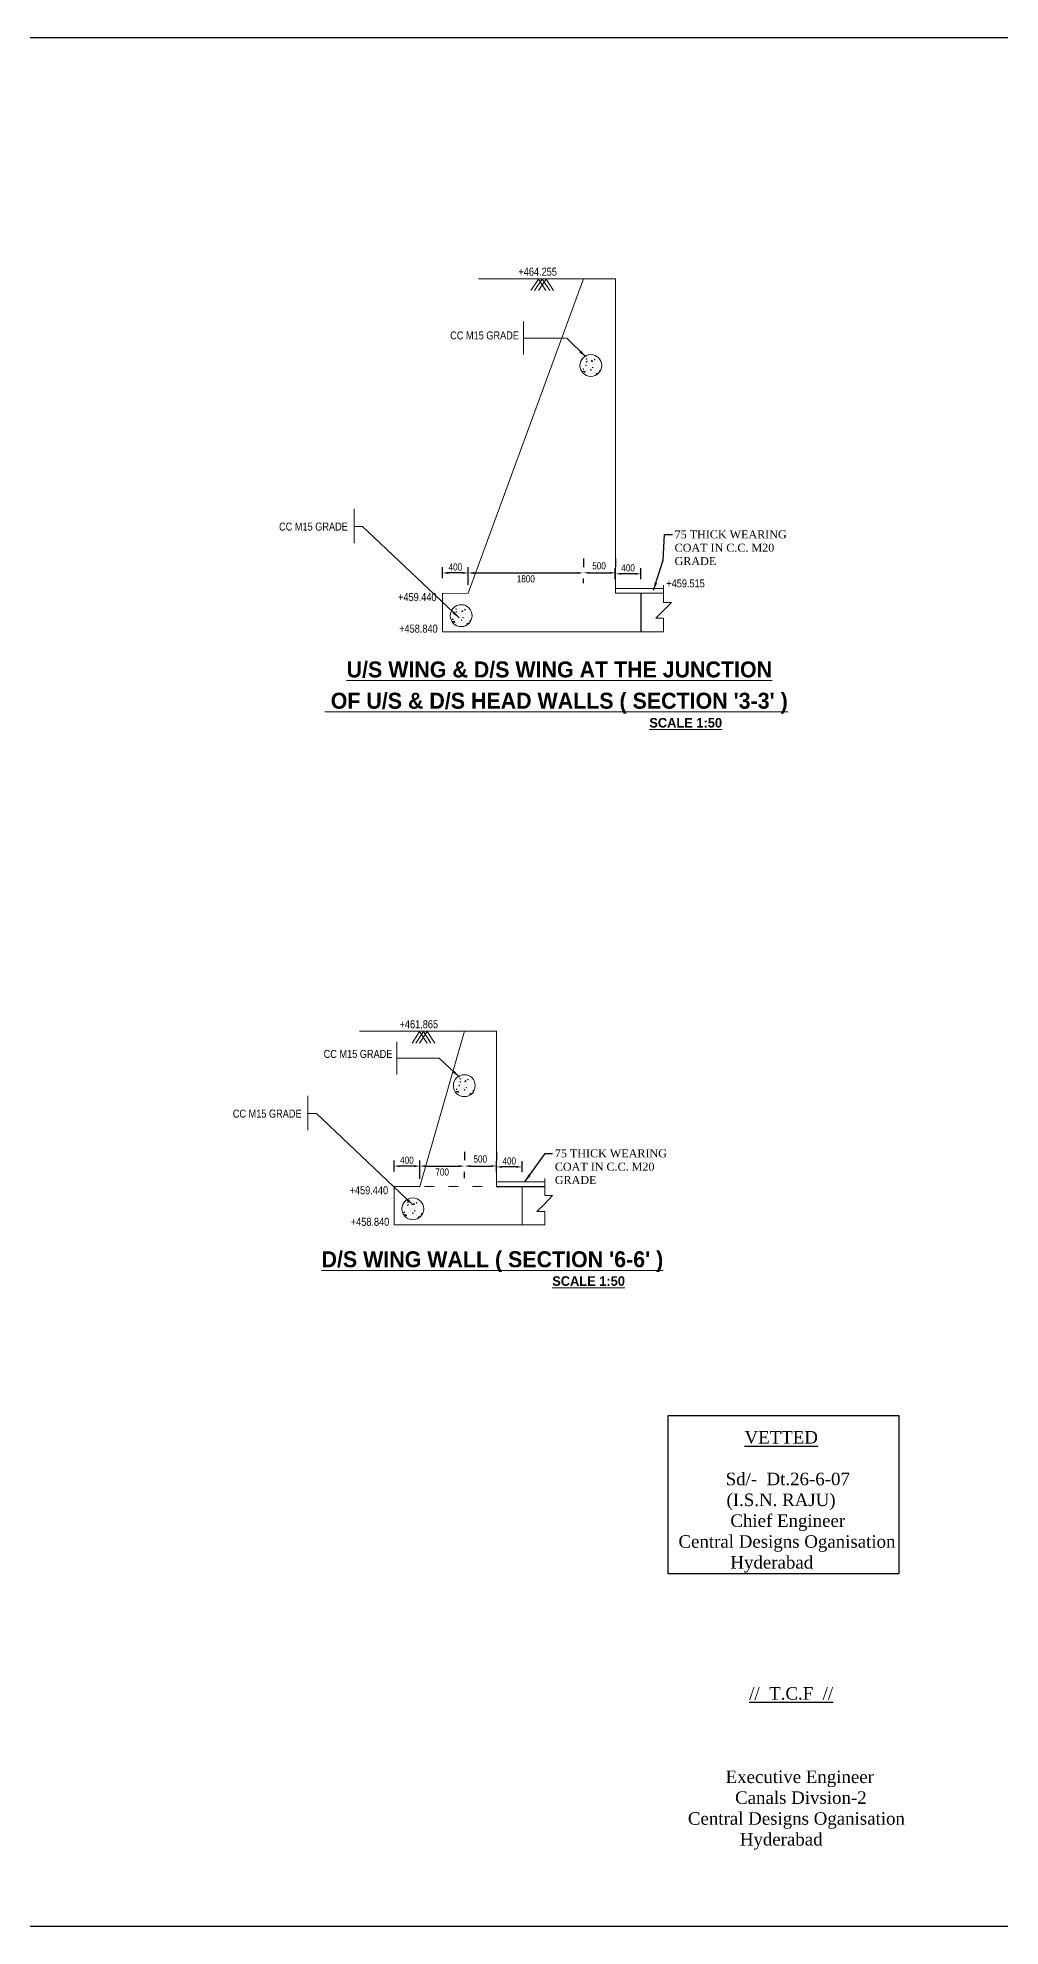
# Model space of a CAD drawing. Header units: millimetres. Extents: x 80 to 7279, y -662 to 1358.
# Drawn here: x 5970 to 6271, y 59 to 649 of the extents above; entities that cross this region are included whole.
import ezdxf

# ---------------------------------------------------------------- set-up
doc = ezdxf.new("R2010")
doc.units = ezdxf.units.MM
doc.linetypes.add('ACAD_ISO03W100', pattern=[30, 12, -18])
doc.layers.add('TEXT_GENERAL', color=4, linetype='Continuous')
doc.styles.add('ARIAL NARROW', font='ARIALN.TTF')
doc.styles.add('CITYBLUEPR', font='cityb___.ttf')
doc.styles.get("Standard").update_dxf_attribs({"font": 'times.ttf', "height": 2.5})
doc.styles.add('TNR_2.5', font='times.ttf', dxfattribs={"height": 2.5})
doc.dimstyles.new('ISO-25', dxfattribs={"dimtxt": 2.5, "dimasz": 2.5, "dimexe": 1.25, "dimexo": 0.625, "dimtad": 1, "dimlfac": 25, "dimtxsty": 'Standard', "dimcen": 2.5, "dimadec": 0, "dimazin": 0, "dimtfac": 1, "dimtmove": 0, "dimatfit": 3, "dimfxl": 1, "dimarcsym": 0})
doc.dimstyles.new('STANDARD$0', dxfattribs={"dimscale": 88.888889, "dimtxt": 0.02, "dimasz": 0.02, "dimexe": 0.1, "dimexo": 0.1, "dimgap": 0.09, "dimtad": 2, "dimtih": 1, "dimtoh": 1, "dimdec": 0, "dimzin": 1, "dimdsep": 46, "dimtxsty": 'Standard', "dimcen": 0.09, "dimadec": 0, "dimazin": 0, "dimtfac": 1, "dimtdec": 4, "dimtofl": 0, "dimtmove": 0, "dimatfit": 3, "dimfxl": 1, "dimtolj": 1, "dimtzin": 1, "dimarcsym": 0})
doc.dimstyles.new('STYLE_ESH', dxfattribs={"dimtxt": 2.5, "dimasz": 2.5, "dimexe": 1, "dimexo": 0.625, "dimtad": 0, "dimtih": 1, "dimtoh": 1, "dimdec": 0, "dimlfac": 100, "dimzin": 9, "dimdsep": 46, "dimtxsty": 'TNR_2.5', "dimcen": 2.5, "dimadec": 0, "dimazin": 2, "dimtfac": 1, "dimtdec": 0, "dimtofl": 0, "dimtmove": 2, "dimatfit": 3, "dimfxl": 1, "dimarcsym": 0})

# ---------------------------------------------------------------- blocks, each defined once
blk = doc.blocks.new('*D113')
at = {"layer": 'Defpoints', "color": 0, "transparency": 16777216}
for p in [(6104.83, 482.72), (6140.83, 483.27), (6140.83, 482.04)]:
    blk.add_point(p, dxfattribs=at)
at = {"layer": 'TEXT_GENERAL', "color": 0, "lineweight": -2, "transparency": 16777216}
for p, q in [((6104.83, 478.28), (6104.83, 480.26)), ((6106.6, 482.04), (6139.05, 482.04)), ((6140.83, 478.82), (6140.83, 480.26))]:
    blk.add_line(p, q, dxfattribs=at)
at = {"layer": 'TEXT_GENERAL', "color": 0, "transparency": 16777216}
for points in [[(6106.6, 482.34), (6106.6, 481.74), (6104.83, 482.04)], [(6139.05, 482.34), (6139.05, 481.74), (6140.83, 482.04)]]:
    blk.add_solid(points, dxfattribs=at)
at = {"layer": 'TEXT_GENERAL', "color": 0, "lineweight": 9, "transparency": 16777216, "insert": (6122.83, 480.19), "char_height": 2.222, "attachment_point": 5, "style": 'ARIAL NARROW'}
blk.add_mtext('\\A1;1800', dxfattribs=at)
blk = doc.blocks.new('*D110')
at = {"layer": 'Defpoints', "color": 0, "transparency": 16777216}
for p in [(6096.78, 482.04), (6096.78, 475.93), (6104.83, 475.93)]:
    blk.add_point(p, dxfattribs=at)
at = {"layer": 'TEXT_GENERAL', "color": 0, "lineweight": -2, "transparency": 16777216}
for p, q in [((6096.78, 480.38), (6096.78, 483.82)), ((6104.83, 480.38), (6104.83, 483.82)), ((6103.05, 482.04), (6098.56, 482.04))]:
    blk.add_line(p, q, dxfattribs=at)
at = {"layer": 'TEXT_GENERAL', "color": 0, "transparency": 16777216}
for points in [[(6098.56, 482.34), (6098.56, 481.74), (6096.78, 482.04)], [(6103.05, 482.34), (6103.05, 481.74), (6104.83, 482.04)]]:
    blk.add_solid(points, dxfattribs=at)
at = {"layer": 'TEXT_GENERAL', "color": 0, "lineweight": 9, "transparency": 16777216, "insert": (6100.8, 483.88), "char_height": 2.222, "attachment_point": 5, "style": 'ARIAL NARROW'}
blk.add_mtext('\\A1;400', dxfattribs=at)
blk = doc.blocks.new('*D111')
at = {"layer": 'Defpoints', "color": 0, "transparency": 16777216}
for p in [(6150.78, 481.78), (6150.78, 475.68), (6158.83, 475.68)]:
    blk.add_point(p, dxfattribs=at)
at = {"layer": 'TEXT_GENERAL', "color": 0, "lineweight": -2, "transparency": 16777216}
for p, q in [((6150.78, 480.12), (6150.78, 483.56)), ((6157.05, 481.78), (6152.56, 481.78)), ((6158.83, 480.12), (6158.83, 483.56))]:
    blk.add_line(p, q, dxfattribs=at)
at = {"layer": 'TEXT_GENERAL', "color": 0, "transparency": 16777216}
for points in [[(6152.56, 482.08), (6152.56, 481.49), (6150.78, 481.78)], [(6157.05, 482.08), (6157.05, 481.49), (6158.83, 481.78)]]:
    blk.add_solid(points, dxfattribs=at)
at = {"layer": 'TEXT_GENERAL', "color": 0, "lineweight": 9, "transparency": 16777216, "insert": (6154.8, 483.63), "char_height": 2.222, "attachment_point": 5, "style": 'ARIAL NARROW'}
blk.add_mtext('\\A1;400', dxfattribs=at)
blk = doc.blocks.new('*D112')
at = {"layer": 'Defpoints', "color": 0, "transparency": 16777216}
for p in [(6140.83, 482.07), (6150.83, 482.07), (6150.83, 482.07)]:
    blk.add_point(p, dxfattribs=at)
at = {"layer": 'TEXT_GENERAL', "color": 0, "lineweight": -2, "transparency": 16777216}
for p, q in [((6140.83, 486.51), (6140.83, 483.85)), ((6150.83, 486.51), (6150.83, 483.85)), ((6142.6, 482.07), (6149.05, 482.07))]:
    blk.add_line(p, q, dxfattribs=at)
at = {"layer": 'TEXT_GENERAL', "color": 0, "transparency": 16777216}
for points in [[(6142.6, 482.36), (6142.6, 481.77), (6140.83, 482.07)], [(6149.05, 482.36), (6149.05, 481.77), (6150.83, 482.07)]]:
    blk.add_solid(points, dxfattribs=at)
at = {"layer": 'TEXT_GENERAL', "color": 0, "lineweight": 9, "transparency": 16777216, "insert": (6145.73, 484.25), "char_height": 2.222, "attachment_point": 5, "style": 'ARIAL NARROW'}
blk.add_mtext('\\A1;500', dxfattribs=at)
blk = doc.blocks.new('*D114')
at = {"layer": 'Defpoints', "color": 0, "transparency": 16777216}
for p in [(6089.68, 297.16), (6103.68, 297.37), (6103.68, 296.72)]:
    blk.add_point(p, dxfattribs=at)
at = {"layer": 'TEXT_GENERAL', "color": 0, "lineweight": -2, "transparency": 16777216}
for p, q in [((6091.46, 296.72), (6101.91, 296.72)), ((6089.68, 292.72), (6089.68, 294.94)), ((6103.68, 292.93), (6103.68, 294.94))]:
    blk.add_line(p, q, dxfattribs=at)
at = {"layer": 'TEXT_GENERAL', "color": 0, "transparency": 16777216}
for points in [[(6091.46, 297.02), (6091.46, 296.42), (6089.68, 296.72)], [(6101.91, 297.02), (6101.91, 296.42), (6103.68, 296.72)]]:
    blk.add_solid(points, dxfattribs=at)
at = {"layer": 'TEXT_GENERAL', "color": 0, "lineweight": 9, "transparency": 16777216, "insert": (6096.68, 294.87), "char_height": 2.222, "attachment_point": 5, "style": 'ARIAL NARROW'}
blk.add_mtext('\\A1;700', dxfattribs=at)
blk = doc.blocks.new('*D115')
at = {"layer": 'Defpoints', "color": 0, "transparency": 16777216}
for p in [(6081.63, 296.72), (6081.63, 290.61), (6089.68, 290.61)]:
    blk.add_point(p, dxfattribs=at)
at = {"layer": 'TEXT_GENERAL', "color": 0, "lineweight": -2, "transparency": 16777216}
for p, q in [((6081.63, 295.06), (6081.63, 298.5)), ((6087.91, 296.72), (6083.41, 296.72)), ((6089.68, 295.06), (6089.68, 298.5))]:
    blk.add_line(p, q, dxfattribs=at)
at = {"layer": 'TEXT_GENERAL', "color": 0, "transparency": 16777216}
for points in [[(6083.41, 297.02), (6083.41, 296.42), (6081.63, 296.72)], [(6087.91, 297.02), (6087.91, 296.42), (6089.68, 296.72)]]:
    blk.add_solid(points, dxfattribs=at)
at = {"layer": 'TEXT_GENERAL', "color": 0, "lineweight": 9, "transparency": 16777216, "insert": (6085.66, 298.56), "char_height": 2.222, "attachment_point": 5, "style": 'ARIAL NARROW'}
blk.add_mtext('\\A1;400', dxfattribs=at)
blk = doc.blocks.new('*D116')
at = {"layer": 'Defpoints', "color": 0, "transparency": 16777216}
for p in [(6113.63, 296.46), (6113.63, 290.36), (6121.68, 290.36)]:
    blk.add_point(p, dxfattribs=at)
at = {"layer": 'TEXT_GENERAL', "color": 0, "lineweight": -2, "transparency": 16777216}
for p, q in [((6113.63, 294.8), (6113.63, 298.24)), ((6119.91, 296.46), (6115.41, 296.46)), ((6121.68, 294.8), (6121.68, 298.24))]:
    blk.add_line(p, q, dxfattribs=at)
at = {"layer": 'TEXT_GENERAL', "color": 0, "transparency": 16777216}
for points in [[(6115.41, 296.76), (6115.41, 296.17), (6113.63, 296.46)], [(6119.91, 296.76), (6119.91, 296.17), (6121.68, 296.46)]]:
    blk.add_solid(points, dxfattribs=at)
at = {"layer": 'TEXT_GENERAL', "color": 0, "lineweight": 9, "transparency": 16777216, "insert": (6117.66, 298.31), "char_height": 2.222, "attachment_point": 5, "style": 'ARIAL NARROW'}
blk.add_mtext('\\A1;400', dxfattribs=at)
blk = doc.blocks.new('*D117')
at = {"layer": 'Defpoints', "color": 0, "transparency": 16777216}
for p in [(6103.68, 296.75), (6113.68, 296.75), (6113.68, 296.75)]:
    blk.add_point(p, dxfattribs=at)
at = {"layer": 'TEXT_GENERAL', "color": 0, "lineweight": -2, "transparency": 16777216}
for p, q in [((6103.68, 301.19), (6103.68, 298.53)), ((6113.68, 301.19), (6113.68, 298.53)), ((6105.46, 296.75), (6111.91, 296.75))]:
    blk.add_line(p, q, dxfattribs=at)
at = {"layer": 'TEXT_GENERAL', "color": 0, "transparency": 16777216}
for points in [[(6105.46, 297.04), (6105.46, 296.45), (6103.68, 296.75)], [(6111.91, 297.04), (6111.91, 296.45), (6113.68, 296.75)]]:
    blk.add_solid(points, dxfattribs=at)
at = {"layer": 'TEXT_GENERAL', "color": 0, "lineweight": 9, "transparency": 16777216, "insert": (6108.59, 298.93), "char_height": 2.222, "attachment_point": 5, "style": 'ARIAL NARROW'}
blk.add_mtext('\\A1;500', dxfattribs=at)

msp = doc.modelspace()

# ---------------------------------------------------------------- linework, layer by layer
for p, q in [((6436.087, 649.243), (5546.087, 649.243)), ((6158.827, 475.677), (6158.827, 463.678)), ((6113.683, 290.357), (6128.739, 290.357)), ((5546.087, 59.243), (6436.087, 59.243))]:
    msp.add_line(p, q)
msp.add_lwpolyline([(6167.305, 218.757), (6239.396, 218.757), (6239.396, 169.341), (6167.305, 169.341)], close=True)
at = {"layer": 'TEXT_GENERAL', "color": 0, "lineweight": 9}
for p, q in [((6104.827, 475.677), (6140.829, 573.97)), ((6150.832, 573.97), (6107.992, 573.97)), ((6150.832, 573.97), (6107.992, 573.97)), ((6126.752, 573.853), (6124.399, 570.249)), ((6126.752, 573.844), (6124.399, 570.239)), ((6127.946, 573.853), (6125.593, 570.249)), ((6127.946, 573.844), (6125.593, 570.239)), ((6126.752, 573.853), (6129.105, 570.249)), ((6126.752, 573.844), (6129.105, 570.239)), ((6129.14, 573.844), (6126.788, 570.239)), ((6127.946, 573.853), (6130.299, 570.249)), ((6127.946, 573.844), (6130.299, 570.239)), ((6136.874, 573.97), (6128.874, 573.952)), ((6129.14, 573.853), (6131.493, 570.249)), ((6129.14, 573.844), (6131.493, 570.239)), ((6150.829, 573.97), (6150.827, 475.677)), ((6122.091, 560.561), (6122.091, 550.313)), ((6122.091, 555.437), (6135.281, 555.437)), ((6141.705, 548.875), (6141.933, 548.855)), ((6141.707, 548.875), (6141.832, 549.024)), ((6141.935, 548.849), (6141.903, 549.024)), ((6142.03, 548.983), (6142.03, 548.983)), ((6142.498, 549.011), (6142.498, 549.011)), ((6144.177, 548.636), (6144.361, 548.855)), ((6144.405, 548.61), (6144.361, 548.849)), ((6140.608, 545.655), (6140.835, 545.635)), ((6140.609, 545.655), (6140.793, 545.874)), ((6140.641, 545.02), (6140.831, 544.892)), ((6140.642, 545.021), (6140.908, 545.123)), ((6140.717, 544.613), (6140.717, 544.613)), ((6140.728, 544.221), (6140.728, 544.221)), ((6140.763, 545.881), (6140.763, 545.881)), ((6140.777, 545.598), (6140.777, 545.598)), ((6140.837, 545.629), (6140.793, 545.868)), ((6140.831, 544.892), (6140.908, 545.123)), ((6141.048, 544.804), (6141.345, 545.113)), ((6141.049, 544.801), (6141.388, 544.749)), ((6141.387, 544.75), (6141.345, 545.112)), ((6141.434, 546.813), (6141.661, 546.793)), ((6141.435, 546.814), (6141.619, 547.032)), ((6141.466, 547.825), (6141.466, 547.825)), ((6141.589, 547.04), (6141.589, 547.04)), ((6141.603, 546.756), (6141.603, 546.756)), ((6141.663, 546.788), (6141.619, 547.026)), ((6141.729, 548.067), (6141.996, 548.17)), ((6141.729, 548.067), (6141.918, 547.939)), ((6141.73, 545.723), (6141.73, 545.723)), ((6141.854, 544.323), (6141.854, 544.323)), ((6141.919, 547.939), (6141.996, 548.169)), ((6141.994, 547.297), (6141.994, 547.297)), ((6142.053, 547.322), (6142.053, 547.322)), ((6142.096, 545.699), (6142.096, 545.699)), ((6142.171, 544.411), (6142.171, 544.411)), ((6142.274, 547.707), (6142.274, 547.707)), ((6142.334, 546.27), (6142.334, 546.27)), ((6142.433, 544.899), (6142.433, 544.899)), ((6142.48, 546.167), (6142.48, 546.167)), ((6142.857, 546.81), (6142.857, 546.81)), ((6142.911, 545.913), (6142.911, 545.913)), ((6143.078, 545.416), (6143.306, 545.396)), ((6143.08, 545.416), (6143.264, 545.635)), ((6143.137, 546.842), (6143.137, 546.842)), ((6143.183, 548.11), (6143.183, 548.11)), ((6143.228, 547.833), (6143.228, 547.833)), ((6143.308, 545.39), (6143.264, 545.629)), ((6143.283, 548.176), (6143.579, 548.485)), ((6143.284, 548.173), (6143.622, 548.121)), ((6143.622, 548.122), (6143.58, 548.484)), ((6143.58, 546.249), (6143.77, 546.121)), ((6143.581, 546.249), (6143.667, 546.282)), ((6143.626, 544.237), (6143.626, 544.237)), ((6143.77, 546.121), (6143.824, 546.282)), ((6143.953, 547.678), (6143.953, 547.678)), ((6144.056, 546.081), (6144.056, 546.081)), ((6144.087, 547.236), (6144.087, 547.236)), ((6144.176, 548.635), (6144.404, 548.615)), ((6144.315, 544.727), (6144.315, 544.727)), ((6144.368, 546.184), (6144.368, 546.184)), ((6144.39, 545.167), (6144.39, 545.167)), ((6144.671, 548.023), (6144.671, 548.023)), ((6144.852, 544.173), (6145.149, 544.482)), ((6144.853, 544.171), (6145.192, 544.118)), ((6145.093, 547.11), (6145.093, 547.11)), ((6145.139, 548.379), (6145.139, 548.379)), ((6145.191, 544.12), (6145.149, 544.482)), ((6145.269, 544.853), (6145.269, 544.853)), ((6145.317, 546.23), (6145.317, 546.23)), ((6145.811, 545.177), (6146.039, 545.157)), ((6145.813, 545.177), (6145.997, 545.396)), ((6069.163, 502.061), (6069.163, 491.362)), ((6069.133, 496.529), (6071.827, 496.529)), ((6165.882, 478.211), (6165.882, 472.857)), ((6096.827, 475.677), (6096.827, 463.655)), ((6104.827, 475.677), (6096.827, 475.659)), ((6165.882, 477.177), (6150.827, 477.177)), ((6165.882, 475.677), (6150.827, 475.677)), ((6165.882, 472.857), (6168.333, 472.857)), ((6168.333, 472.857), (6165.888, 470.309)), ((6099.843, 467.501), (6100.071, 467.481)), ((6099.845, 467.501), (6100.029, 467.72)), ((6099.877, 466.866), (6100.144, 466.969)), ((6099.877, 466.866), (6100.066, 466.738)), ((6099.952, 466.459), (6099.952, 466.459)), ((6099.998, 467.727), (6099.998, 467.727)), ((6100.012, 467.444), (6100.012, 467.444)), ((6100.073, 467.475), (6100.029, 467.714)), ((6100.067, 466.738), (6100.144, 466.968)), ((6100.283, 466.65), (6100.58, 466.959)), ((6100.284, 466.647), (6100.623, 466.595)), ((6100.623, 466.596), (6100.58, 466.958)), ((6100.702, 469.671), (6100.702, 469.671)), ((6100.941, 470.72), (6101.168, 470.7)), ((6100.942, 470.721), (6101.067, 470.87)), ((6100.964, 469.912), (6101.154, 469.785)), ((6100.965, 469.913), (6101.231, 470.015)), ((6100.966, 467.569), (6100.966, 467.569)), ((6101.089, 466.169), (6101.089, 466.169)), ((6101.17, 470.695), (6101.138, 470.87)), ((6101.154, 469.785), (6101.231, 470.015)), ((6101.229, 469.143), (6101.229, 469.143)), ((6101.332, 467.545), (6101.332, 467.545)), ((6101.407, 466.256), (6101.407, 466.256)), ((6101.551, 469.168), (6101.551, 469.168)), ((6101.772, 469.553), (6101.772, 469.553)), ((6101.831, 468.116), (6101.831, 468.116)), ((6101.931, 466.744), (6101.931, 466.744)), ((6101.977, 468.013), (6101.977, 468.013)), ((6101.996, 470.857), (6101.996, 470.857)), ((6102.354, 468.656), (6102.354, 468.656)), ((6102.409, 467.759), (6102.409, 467.759)), ((6102.576, 467.262), (6102.804, 467.242)), ((6102.578, 467.262), (6102.761, 467.481)), ((6102.634, 468.688), (6102.634, 468.688)), ((6102.681, 469.956), (6102.681, 469.956)), ((6102.726, 469.678), (6102.726, 469.678)), ((6102.806, 467.236), (6102.762, 467.475)), ((6102.78, 470.022), (6103.077, 470.331)), ((6102.781, 470.019), (6103.12, 469.967)), ((6103.119, 469.968), (6103.077, 470.33)), ((6103.078, 468.095), (6103.164, 468.128)), ((6103.078, 468.095), (6103.267, 467.967)), ((6103.268, 467.967), (6103.322, 468.128)), ((6103.451, 469.524), (6103.451, 469.524)), ((6103.554, 467.927), (6103.554, 467.927)), ((6103.585, 469.082), (6103.585, 469.082)), ((6103.673, 470.481), (6103.901, 470.461)), ((6103.675, 470.481), (6103.859, 470.7)), ((6103.813, 466.573), (6103.813, 466.573)), ((6103.903, 470.456), (6103.859, 470.694)), ((6103.865, 468.03), (6103.865, 468.03)), ((6103.887, 467.013), (6103.887, 467.013)), ((6104.35, 466.019), (6104.646, 466.328)), ((6104.689, 465.966), (6104.647, 466.327)), ((6104.767, 466.699), (6104.767, 466.699)), ((6104.815, 468.076), (6104.815, 468.076)), ((6105.309, 467.022), (6105.536, 467.003)), ((6105.31, 467.023), (6105.494, 467.242)), ((6105.538, 466.997), (6105.494, 467.236)), ((6105.573, 468.682), (6105.573, 468.682)), ((6105.812, 467.256), (6105.812, 467.256)), ((6105.899, 467.944), (6105.899, 467.944)), ((6163.444, 467.887), (6165.888, 470.309)), ((6165.882, 467.887), (6163.444, 467.887)), ((6165.882, 463.678), (6165.882, 467.887)), ((6096.827, 463.655), (6165.882, 463.678)), ((6099.964, 466.067), (6099.964, 466.067)), ((6103.123, 466.083), (6103.123, 466.083)), ((6104.35, 466.016), (6104.689, 465.964)), ((6150.827, 463.678), (6111.922, 463.678)), ((6165.882, 463.678), (6150.827, 463.678)), ((6165.882, 463.678), (6150.827, 463.678)), ((6113.683, 338.857), (6070.844, 338.857)), ((6113.683, 338.857), (6070.844, 338.857)), ((6089.604, 338.74), (6087.251, 335.135)), ((6089.604, 338.73), (6087.251, 335.126)), ((6090.798, 338.74), (6088.445, 335.135)), ((6090.798, 338.73), (6088.445, 335.126)), ((6089.604, 338.74), (6091.956, 335.135)), ((6089.604, 338.73), (6091.956, 335.126)), ((6091.992, 338.73), (6089.639, 335.126)), ((6089.683, 290.357), (6103.683, 338.857)), ((6090.798, 338.74), (6093.151, 335.135)), ((6090.798, 338.73), (6093.151, 335.126)), ((6091.992, 338.74), (6094.345, 335.135)), ((6091.992, 338.73), (6094.345, 335.126)), ((6113.683, 338.857), (6113.683, 290.357)), ((6082.545, 335.586), (6082.545, 325.339)), ((6082.545, 330.462), (6095.735, 330.462)), ((6054.713, 318.662), (6054.713, 307.962)), ((6101.062, 320.68), (6101.289, 320.66)), ((6101.063, 320.681), (6101.247, 320.9)), ((6101.095, 320.046), (6101.362, 320.148)), ((6101.095, 320.045), (6101.285, 319.918)), ((6101.17, 319.638), (6101.17, 319.638)), ((6101.182, 319.246), (6101.182, 319.246)), ((6101.217, 320.907), (6101.217, 320.907)), ((6101.23, 320.623), (6101.23, 320.623)), ((6101.291, 320.655), (6101.247, 320.894)), ((6101.285, 319.918), (6101.362, 320.148)), ((6101.502, 319.829), (6101.799, 320.139)), ((6101.503, 319.827), (6101.842, 319.774)), ((6101.841, 319.776), (6101.799, 320.138)), ((6101.887, 321.839), (6102.115, 321.819)), ((6101.889, 321.839), (6102.073, 322.058)), ((6101.92, 322.85), (6101.92, 322.85)), ((6102.043, 322.065), (6102.043, 322.065)), ((6102.056, 321.782), (6102.056, 321.782)), ((6102.117, 321.813), (6102.073, 322.052)), ((6102.159, 323.9), (6102.387, 323.88)), ((6102.161, 323.9), (6102.286, 324.049)), ((6102.183, 323.093), (6102.45, 323.195)), ((6102.183, 323.092), (6102.372, 322.964)), ((6102.184, 320.749), (6102.184, 320.749)), ((6102.308, 319.349), (6102.308, 319.349)), ((6102.389, 323.874), (6102.356, 324.049)), ((6102.372, 322.965), (6102.45, 323.195)), ((6102.447, 322.322), (6102.447, 322.322)), ((6102.484, 324.009), (6102.484, 324.009)), ((6102.507, 322.348), (6102.507, 322.348)), ((6102.55, 320.725), (6102.55, 320.725)), ((6102.625, 319.436), (6102.625, 319.436)), ((6102.728, 322.733), (6102.728, 322.733)), ((6102.788, 321.295), (6102.788, 321.295)), ((6102.887, 319.924), (6102.887, 319.924)), ((6102.933, 321.192), (6102.933, 321.192)), ((6102.952, 324.037), (6102.952, 324.037)), ((6103.31, 321.836), (6103.31, 321.836)), ((6103.365, 320.939), (6103.365, 320.939)), ((6103.532, 320.441), (6103.76, 320.421)), ((6103.534, 320.442), (6103.718, 320.66)), ((6103.591, 321.868), (6103.591, 321.868)), ((6103.637, 323.136), (6103.637, 323.136)), ((6103.682, 322.858), (6103.682, 322.858)), ((6103.762, 320.416), (6103.718, 320.654)), ((6103.736, 323.201), (6104.033, 323.511)), ((6103.737, 323.199), (6104.076, 323.146)), ((6104.076, 323.148), (6104.033, 323.51)), ((6104.034, 321.275), (6104.12, 321.308)), ((6104.034, 321.274), (6104.224, 321.146)), ((6104.08, 319.263), (6104.08, 319.263)), ((6104.224, 321.147), (6104.278, 321.308)), ((6104.407, 322.704), (6104.407, 322.704)), ((6104.51, 321.106), (6104.51, 321.106)), ((6104.541, 322.262), (6104.541, 322.262)), ((6104.63, 323.661), (6104.857, 323.641)), ((6104.631, 323.661), (6104.815, 323.88)), ((6104.769, 319.753), (6104.769, 319.753)), ((6104.859, 323.635), (6104.815, 323.874)), ((6104.821, 321.21), (6104.821, 321.21)), ((6104.843, 320.192), (6104.843, 320.192)), ((6105.125, 323.048), (6105.125, 323.048)), ((6105.306, 319.199), (6105.603, 319.508)), ((6105.307, 319.196), (6105.646, 319.144)), ((6105.547, 322.136), (6105.547, 322.136)), ((6105.593, 323.404), (6105.593, 323.404)), ((6105.645, 319.145), (6105.603, 319.507)), ((6105.723, 319.879), (6105.723, 319.879)), ((6105.771, 321.256), (6105.771, 321.256)), ((6106.265, 320.202), (6106.493, 320.182)), ((6106.267, 320.202), (6106.45, 320.421)), ((6054.683, 313.13), (6057.377, 313.13)), ((6089.683, 290.357), (6081.683, 290.339)), ((6081.683, 290.357), (6081.683, 278.342)), ((6128.739, 291.855), (6113.683, 291.855)), ((6121.683, 290.357), (6121.683, 278.356)), ((6128.739, 292.889), (6128.739, 287.536)), ((6085.559, 284.351), (6085.559, 284.351)), ((6085.797, 285.4), (6086.025, 285.38)), ((6085.799, 285.4), (6085.924, 285.55)), ((6085.821, 284.593), (6086.088, 284.695)), ((6085.821, 284.592), (6086.011, 284.464)), ((6086.027, 285.375), (6085.995, 285.55)), ((6086.011, 284.465), (6086.088, 284.695)), ((6086.086, 283.822), (6086.086, 283.822)), ((6086.408, 283.848), (6086.408, 283.848)), ((6086.629, 284.233), (6086.629, 284.233)), ((6086.853, 285.537), (6086.853, 285.537)), ((6087.211, 283.336), (6087.211, 283.336)), ((6087.491, 283.368), (6087.491, 283.368)), ((6087.537, 284.636), (6087.537, 284.636)), ((6087.583, 284.358), (6087.583, 284.358)), ((6087.637, 284.702), (6087.934, 285.011)), ((6087.638, 284.699), (6087.977, 284.647)), ((6087.976, 284.648), (6087.934, 285.01)), ((6088.308, 284.204), (6088.308, 284.204)), ((6088.441, 283.762), (6088.441, 283.762)), ((6088.53, 285.161), (6088.758, 285.141)), ((6088.532, 285.161), (6088.715, 285.38)), ((6088.76, 285.135), (6088.716, 285.374)), ((6090.429, 283.362), (6090.429, 283.362)), ((6126.301, 282.565), (6128.745, 284.987)), ((6128.739, 287.536), (6131.189, 287.536)), ((6131.189, 287.536), (6128.745, 284.987)), ((6081.683, 278.342), (6128.739, 278.358)), ((6084.7, 282.181), (6084.928, 282.161)), ((6084.702, 282.181), (6084.885, 282.4)), ((6084.733, 281.546), (6084.923, 281.418)), ((6084.734, 281.546), (6085.001, 281.649)), ((6084.809, 281.139), (6084.809, 281.139)), ((6084.82, 280.746), (6084.82, 280.746)), ((6084.855, 282.407), (6084.855, 282.407)), ((6084.869, 282.124), (6084.869, 282.124)), ((6084.93, 282.155), (6084.886, 282.394)), ((6084.923, 281.418), (6085.001, 281.648)), ((6085.14, 281.329), (6085.437, 281.639)), ((6085.141, 281.327), (6085.48, 281.274)), ((6085.479, 281.276), (6085.437, 281.638)), ((6085.823, 282.249), (6085.823, 282.249)), ((6085.946, 280.849), (6085.946, 280.849)), ((6086.188, 282.225), (6086.188, 282.225)), ((6086.263, 280.936), (6086.263, 280.936)), ((6086.688, 282.796), (6086.688, 282.796)), ((6086.788, 281.424), (6086.788, 281.424)), ((6086.834, 282.693), (6086.834, 282.693)), ((6087.266, 282.439), (6087.266, 282.439)), ((6087.433, 281.942), (6087.66, 281.922)), ((6087.434, 281.942), (6087.618, 282.161)), ((6087.662, 281.916), (6087.618, 282.155)), ((6087.935, 282.775), (6088.021, 282.808)), ((6087.935, 282.774), (6088.124, 282.647)), ((6087.98, 280.763), (6087.98, 280.763)), ((6088.125, 282.647), (6088.179, 282.808)), ((6088.41, 282.607), (6088.41, 282.607)), ((6088.669, 281.253), (6088.669, 281.253)), ((6088.722, 282.71), (6088.722, 282.71)), ((6088.744, 281.692), (6088.744, 281.692)), ((6089.206, 280.699), (6089.503, 281.008)), ((6089.207, 280.696), (6089.546, 280.644)), ((6089.545, 280.645), (6089.503, 281.007)), ((6089.623, 281.379), (6089.623, 281.379)), ((6089.672, 282.756), (6089.672, 282.756)), ((6090.165, 281.702), (6090.393, 281.682)), ((6090.167, 281.703), (6090.351, 281.922)), ((6090.395, 281.677), (6090.351, 281.916)), ((6090.668, 281.936), (6090.668, 281.936)), ((6090.756, 282.624), (6090.756, 282.624)), ((6128.739, 282.565), (6126.301, 282.565)), ((6128.739, 278.357), (6128.739, 282.565))]:
    msp.add_line(p, q, dxfattribs=at)
at = {"layer": 'TEXT_GENERAL', "color": 0, "linetype": 'ACAD_ISO03W100', "lineweight": 9, "ltscale": 0.25}
for p, q in [((6158.827, 475.677), (6158.827, 463.66)), ((6083.683, 338.857), (6113.683, 338.857)), ((6083.683, 338.857), (6113.683, 338.857)), ((6083.683, 290.357), (6113.683, 290.357))]:
    msp.add_line(p, q, dxfattribs=at)
at = {"layer": 'TEXT_GENERAL', "color": 0, "lineweight": 9}
for centre in [(6143.137, 546.842), (6102.634, 468.688), (6103.591, 321.868), (6087.491, 283.368)]:
    msp.add_circle(centre, 3.419, dxfattribs=at)

# ---------------------------------------------------------------- texts
at = {"char_height": 2.5, "width": 42.77778, "attachment_point": 1, "style": 'TNR_2.5'}
for insert in [(6169.343, 495.342), (6131.902, 301.968)]:
    msp.add_mtext('75 THICK WEARING COAT IN C.C. M20 GRADE', dxfattribs=dict(at, insert=insert))
at = {"char_height": 3.90625, "width": 265.625, "attachment_point": 1}
for s, insert in [('                              {\\LVETTED\\P}\\P                          Sd/-  Dt.26-6-07\\P^I^I     (I.S.N. RAJU)\\P                           Chief Engineer\\P                Central Designs Oganisation\\P                           Hyderabad', (6146.943, 213.958)), ('                             {\\L//  T.C.F  //}\\P                       \\P\\P\\P                        Executive Engineer\\P                          Canals Divsion-2\\P                Central Designs Oganisation\\P                           Hyderabad', (6149.892, 133.934))]:
    msp.add_mtext(s, dxfattribs=dict(at, insert=insert))
at = {"layer": 'TEXT_GENERAL', "color": 0, "lineweight": 9}
for s, height, style, p in [('+464.255', 2.5, 'ARIAL NARROW', (6120.516, 574.907)), ('CC M15 GRADE', 2.5, 'ARIAL NARROW', (6099.191, 555.004)), ('CC M15 GRADE', 2.5, 'ARIAL NARROW', (6045.698, 495.273)), ('+459.515', 2.5, 'ARIAL NARROW', (6166.75, 477.536)), ('+459.440', 2.5, 'ARIAL NARROW', (6082.898, 473.253)), ('+458.840', 2.5, 'ARIAL NARROW', (6083.25, 463.399)), ('%%UU/S WING & D/S WING AT THE JUNCTION', 5, 'CITYBLUEPR', (6066.821, 449.398)), ("%%U OF U/S & D/S HEAD WALLS ( SECTION '3-3' )", 5, 'CITYBLUEPR', (6059.996, 439.625)), ('+461.865', 2.5, 'ARIAL NARROW', (6083.368, 339.794)), ('CC M15 GRADE', 2.5, 'ARIAL NARROW', (6059.645, 330.519)), ('CC M15 GRADE', 2.5, 'ARIAL NARROW', (6031.248, 311.873)), ('+459.440', 2.5, 'ARIAL NARROW', (6067.754, 287.932)), ('+458.840', 2.5, 'ARIAL NARROW', (6068.107, 278.079)), ("%%UD/S WING WALL ( SECTION '6-6' )", 5, 'CITYBLUEPR', (6058.971, 265.122))]:
    msp.add_text(s, height=height, dxfattribs=dict(at, style=style)).set_placement(p)
at = {"layer": 'TEXT_GENERAL', "color": 0, "lineweight": 9, "char_height": 3, "width": 25.272, "attachment_point": 1, "style": 'CITYBLUEPR'}
for insert in [(6161.433, 436.731), (6131.076, 262.313)]:
    msp.add_mtext('{\\LSCALE 1:50}', dxfattribs=dict(at, insert=insert))

# ---------------------------------------------------------------- dimensions: what is measured, and where the dimension line sits
at = {"layer": 'TEXT_GENERAL', "color": 0, "lineweight": 9}
for base, p1, p2, text, picture, middle in [((6096.778, 482.039), (6104.827, 475.932), (6096.778, 475.932), '400', '*D110', (6100.802, 483.885)), ((6150.778, 481.784), (6158.827, 475.677), (6150.778, 475.677), '400', '*D111', (6154.802, 483.629)), ((6140.827, 482.039), (6104.827, 482.723), (6140.827, 483.268), '1800', '*D113', (6122.827, 480.193)), ((6081.635, 296.719), (6089.683, 290.612), (6081.635, 290.612), '400', '*D115', (6085.659, 298.565)), ((6103.683, 296.719), (6089.683, 297.16), (6103.683, 297.372), '700', '*D114', (6096.683, 294.873)), ((6113.635, 296.464), (6121.683, 290.357), (6113.635, 290.357), '400', '*D116', (6117.659, 298.309))]:
    dim = msp.add_linear_dim(base=base, p1=p1, p2=p2, text=text, dimstyle='STANDARD$0', override={"dimtxt": 0.025, "dimexe": 0.02, "dimexo": 0.05, "dimgap": 0.008, "dimtxsty": 'ARIAL NARROW', "dimtmove": 2}, dxfattribs=at)
    dim.commit()
    dim.dimension.update_dxf_attribs({"geometry": picture, "text_midpoint": middle})
for base, p1, p2, picture, middle in [((6150.827, 482.068), (6140.827, 482.068), (6150.827, 482.068), '*D112', (6145.73, 484.25)), ((6113.683, 296.747), (6103.683, 296.747), (6113.683, 296.747), '*D117', (6108.586, 298.93))]:
    dim = msp.add_linear_dim(base=base, p1=p1, p2=p2, text='500', dimstyle='STANDARD$0', override={"dimtxt": 0.025, "dimexe": 0.02, "dimexo": 0.05, "dimgap": 0.008, "dimtxsty": 'ARIAL NARROW', "dimtmove": 2}, dxfattribs=at)
    dim.commit()
    dim.dimension.update_dxf_attribs({"geometry": picture, "text_midpoint": middle, "dimtype": 160})

# ---------------------------------------------------------------- leaders
at = {"annotation_type": 0, "has_hookline": 1, "hookline_direction": 0, "text_width": 34.054}
msp.add_leader([(6162.74, 476.625), (6165.788, 486.038), (6166.218, 494.092), (6168.718, 494.092)], dimstyle='STYLE_ESH', override={"dimgap": 0.625, "dimtad": 0}, dxfattribs=at)
msp.add_leader([(6122.547, 291.855), (6128.857, 300.663), (6131.142, 300.663)], dimstyle='STYLE_ESH', override={"dimgap": 0.625, "dimtad": 0})
at = {"layer": 'TEXT_GENERAL', "color": 0, "lineweight": 9}
for points in [[(6141.602, 549.51), (6135.562, 555.486)], [(6101.977, 468.013), (6071.827, 496.529)], [(6102.056, 324.535), (6095.735, 330.462)], [(6087.527, 284.613), (6057.377, 313.13)]]:
    msp.add_leader(points, dimstyle='ISO-25', override={"dimgap": 0.625, "dimtad": 0}, dxfattribs=at)

doc.saveas('drawing.dxf')
